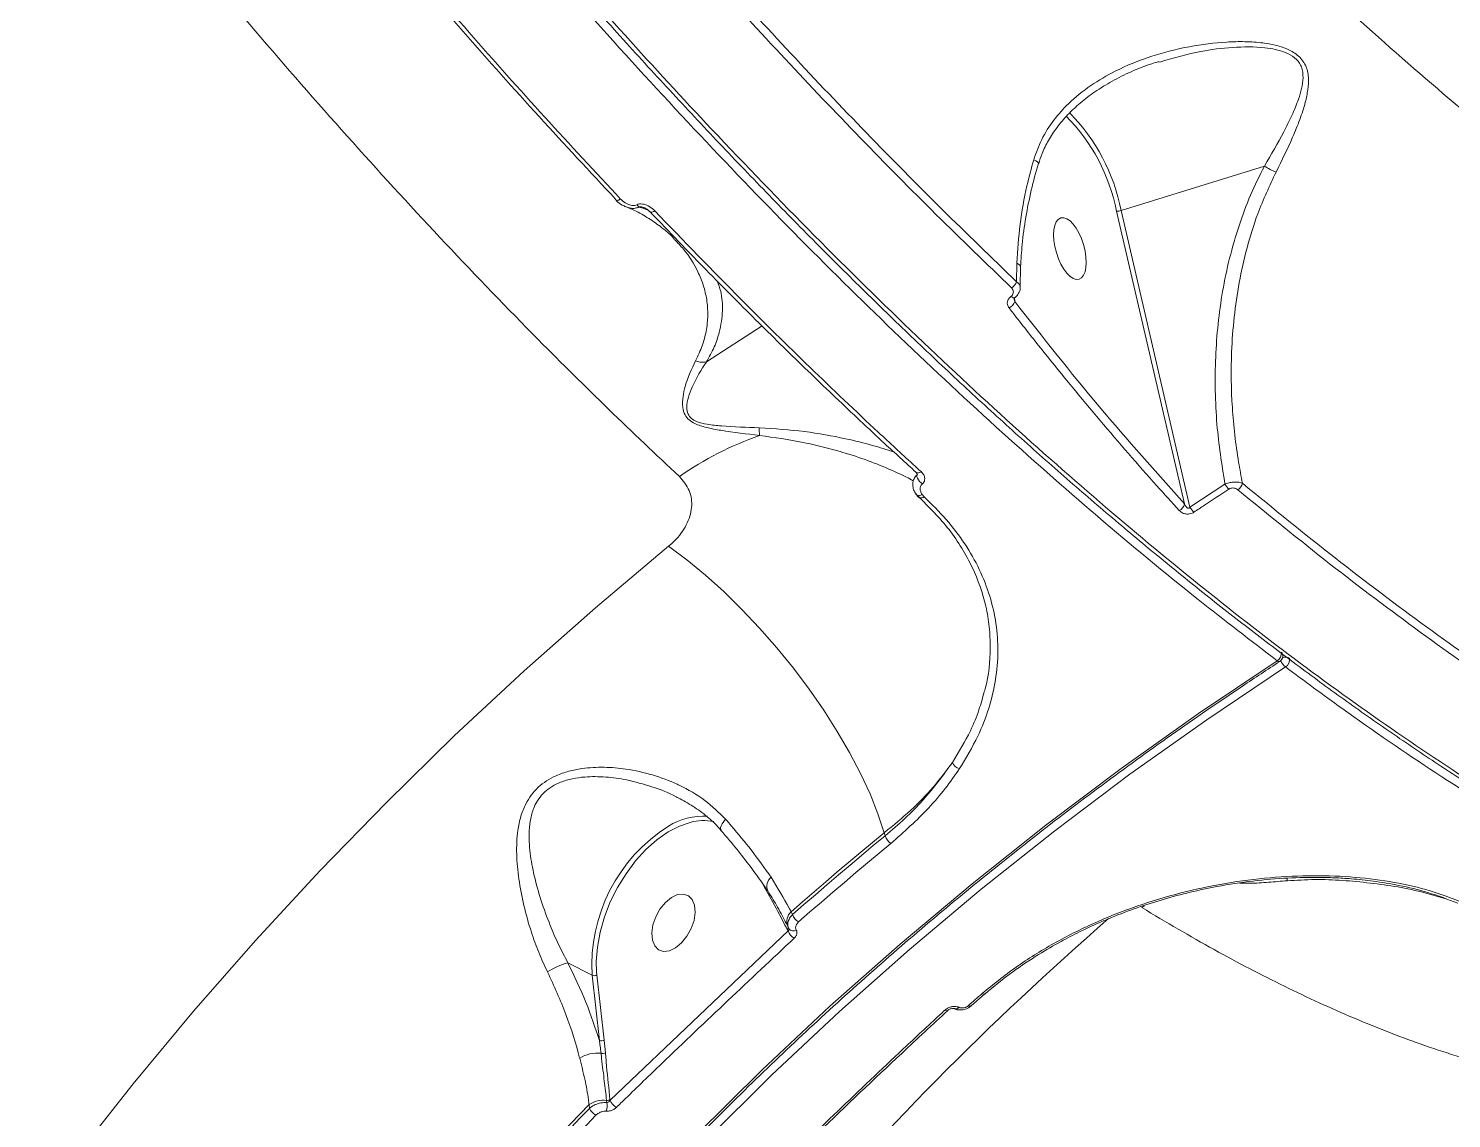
# Model space of a CAD drawing. Header units: millimetres. Extents: x -5550 to 7488, y -4093 to 4627.
# Drawn here: x -2515.5 to -2308.2, y 1506.7 to 1665.6 of the extents above; entities that cross this region are included whole.
import ezdxf

# ---------------------------------------------------------------- set-up
doc = ezdxf.new("R2010")
doc.units = ezdxf.units.MM
doc.layers.add('DIKOM_ОБЪЕКТ', color=7, linetype='Continuous')

msp = doc.modelspace()

# ---------------------------------------------------------------- linework, layer by layer
at = {"layer": 'DIKOM_ОБЪЕКТ', "color": 7, "linetype": 'Continuous', "lineweight": 15}
for p, q in [((-2350.82, 1660.688), (-2350.524, 1660.764)), ((-2356.336, 1639.086), (-2335.441, 1645.556)), ((-2357, 1638.962), (-2347.096, 1596.31)), ((-2346.291, 1595.825), (-2356.336, 1639.086)), ((-2371.516, 1631.411), (-2371.543, 1628.7)), ((-2371.017, 1627.893), (-2370.99, 1630.902)), ((-2371.822, 1625.797), (-2371.856, 1626.34)), ((-2416.722, 1617.005), (-2408.632, 1622.261)), ((-2386.215, 1600.923), (-2386.226, 1600.934)), ((-2341.186, 1599.194), (-2346.291, 1595.825)), ((-2385.788, 1597.264), (-2385.828, 1597.308)), ((-2385.033, 1597.353), (-2385.311, 1597.665)), ((-2390.828, 1548.392), (-2390.713, 1547.908)), ((-2408.515, 1540.902), (-2408.306, 1540.494)), ((-2408.306, 1540.494), (-2407.563, 1539.127)), ((-2310.693, 1539.221), (-2309.175, 1538.788)), ((-2404.19, 1536.444), (-2404.398, 1536.848)), ((-2353.307, 1537.465), (-2352.96, 1537.725)), ((-2405.241, 1535.411), (-2405.283, 1535.49)), ((-2404.959, 1534.283), (-2404.846, 1534.062)), ((-2404.897, 1534.745), (-2404.736, 1534.431)), ((-2404.846, 1534.062), (-2430.775, 1509.379)), ((-2436.91, 1529.409), (-2433.4, 1527.604)), ((-2432.696, 1527.659), (-2432.738, 1528.09)), ((-2433.4, 1527.604), (-2432.333, 1518.11)), ((-2431.629, 1518.165), (-2432.696, 1527.659)), ((-2378.184, 1523.133), (-2376.167, 1524.888)), ((-2381.582, 1522.479), (-2381.572, 1522.488)), ((-2380.629, 1522.749), (-2380.61, 1522.74)), ((-2379.922, 1522.927), (-2379.941, 1522.937)), ((-2431.454, 1516.315), (-2431.629, 1518.165)), ((-2430.775, 1509.379), (-2430.786, 1509.48)), ((-2433.841, 1508.753), (-2433.776, 1508.21)), ((-2431.286, 1509.368), (-2431.25, 1509.046))]:
    msp.add_line(p, q, dxfattribs=at)
at = {"layer": 'DIKOM_ОБЪЕКТ', "color": 7, "linetype": 'Continuous', "lineweight": 15, "flags": 128}
for points in [[(-2368.356, 1645.932), (-2368.354, 1645.936), (-2368.382, 1646.041), (-2368.513, 1646.173), (-2368.74, 1646.323), (-2369.051, 1646.483)], [(-2429.938, 1640.617), (-2429.973, 1640.669), (-2429.993, 1640.754)], [(-2429.239, 1640.755), (-2429.383, 1640.67), (-2429.521, 1640.607), (-2429.649, 1640.568), (-2429.762, 1640.555), (-2429.855, 1640.568), (-2429.927, 1640.607), (-2429.938, 1640.617)], [(-2424.265, 1639.034), (-2424.417, 1638.945), (-2424.563, 1638.881), (-2424.696, 1638.845), (-2424.812, 1638.837), (-2424.906, 1638.859), (-2424.974, 1638.907)], [(-2370.979, 1630.893), (-2370.986, 1630.963), (-2371.073, 1631.122), (-2371.252, 1631.274), (-2371.516, 1631.411)], [(-2371.81, 1626.383), (-2371.824, 1626.373), (-2371.93, 1626.346), (-2372.062, 1626.368), (-2372.214, 1626.438), (-2372.377, 1626.551)], [(-2385.257, 1599.24), (-2385.469, 1599.398), (-2385.671, 1599.596), (-2385.845, 1599.817), (-2385.979, 1600.044), (-2386.06, 1600.258), (-2386.083, 1600.443), (-2386.046, 1600.583), (-2386.025, 1600.611)], [(-2385.311, 1597.665), (-2385.495, 1597.597), (-2385.675, 1597.56), (-2385.842, 1597.555), (-2385.99, 1597.583), (-2386.113, 1597.643), (-2386.204, 1597.731), (-2386.208, 1597.736)], [(-2385.033, 1597.353), (-2385.179, 1597.27), (-2385.323, 1597.212), (-2385.459, 1597.182), (-2385.584, 1597.179), (-2385.693, 1597.205), (-2385.782, 1597.259), (-2385.788, 1597.264)], [(-2422.239, 1590.167), (-2432.901, 1581.184), (-2443.315, 1571.958), (-2453.473, 1562.492), (-2463.372, 1552.794), (-2473.004, 1542.868), (-2482.366, 1532.719), (-2491.451, 1522.353), (-2500.255, 1511.775), (-2508.773, 1500.993), (-2517, 1490.011), (-2524.933, 1478.835), (-2532.565, 1467.472), (-2539.894, 1455.928), (-2546.915, 1444.209)], [(-2422.239, 1590.167), (-2419.575, 1588.163), (-2416.894, 1585.943), (-2414.219, 1583.527), (-2411.576, 1580.937), (-2408.988, 1578.196), (-2406.479, 1575.33), (-2404.071, 1572.365), (-2401.788, 1569.328), (-2399.648, 1566.246), (-2397.673, 1563.148), (-2395.88, 1560.062), (-2394.286, 1557.016), (-2392.904, 1554.038), (-2391.748, 1551.155), (-2390.828, 1548.392)], [(-2333.59, 1573.452), (-2345.068, 1565.747), (-2356.309, 1557.758), (-2367.303, 1549.491), (-2378.044, 1540.952), (-2388.525, 1532.146), (-2398.739, 1523.079), (-2408.679, 1513.756), (-2418.339, 1504.184), (-2427.713, 1494.369), (-2436.793, 1484.317), (-2445.576, 1474.036), (-2454.053, 1463.532), (-2462.221, 1452.811), (-2470.074, 1441.881), (-2477.606, 1430.749), (-2484.812, 1419.422), (-2491.689, 1407.907), (-2498.231, 1396.213), (-2504.434, 1384.347), (-2510.294, 1372.316), (-2515.807, 1360.129)], [(-2514.054, 1359.865), (-2508.557, 1372.015), (-2502.714, 1384.01), (-2496.53, 1395.84), (-2490.008, 1407.499), (-2483.152, 1418.979), (-2475.967, 1430.272), (-2468.457, 1441.37), (-2460.628, 1452.268), (-2452.485, 1462.956), (-2444.033, 1473.429), (-2435.277, 1483.679), (-2426.224, 1493.7), (-2416.878, 1503.486), (-2407.247, 1513.029), (-2397.337, 1522.324), (-2387.154, 1531.364), (-2376.704, 1540.144), (-2365.995, 1548.657), (-2355.034, 1556.899), (-2343.828, 1564.864), (-2332.384, 1572.546)], [(-2432.738, 1528.09), (-2432.786, 1529.632), (-2432.63, 1531.727), (-2432.231, 1533.901), (-2431.597, 1536.104), (-2430.743, 1538.289), (-2429.688, 1540.408), (-2428.454, 1542.415), (-2427.068, 1544.265), (-2425.562, 1545.918), (-2423.967, 1547.338), (-2422.319, 1548.493), (-2420.654, 1549.36), (-2419.096, 1549.895)], [(-2414.605, 1548.726), (-2414.612, 1548.735), (-2414.675, 1548.904), (-2414.666, 1549.126), (-2414.586, 1549.392), (-2414.437, 1549.692), (-2414.224, 1550.017), (-2413.957, 1550.354)], [(-2404.398, 1536.848), (-2402.725, 1538.315), (-2401.046, 1539.775), (-2399.36, 1541.228), (-2397.667, 1542.675), (-2395.968, 1544.114), (-2394.261, 1545.547), (-2392.548, 1546.973), (-2390.828, 1548.392)], [(-2390.713, 1547.908), (-2392.421, 1546.499), (-2394.123, 1545.083), (-2395.818, 1543.66), (-2397.506, 1542.23), (-2399.187, 1540.793), (-2400.861, 1539.35), (-2402.529, 1537.901), (-2404.19, 1536.444)], [(-2403.308, 1535.381), (-2401.651, 1536.834), (-2399.987, 1538.28), (-2398.316, 1539.72), (-2396.638, 1541.153), (-2394.954, 1542.58), (-2393.263, 1544), (-2391.565, 1545.413), (-2389.861, 1546.819)], [(-2420.346, 1532.332), (-2419.568, 1533.292), (-2418.949, 1534.413), (-2418.539, 1535.603), (-2418.373, 1536.765), (-2418.462, 1537.807), (-2418.801, 1538.643), (-2419.36, 1539.206), (-2420.096, 1539.45), (-2420.949, 1539.356), (-2421.849, 1538.931), (-2422.724, 1538.209), (-2423.502, 1537.249), (-2424.121, 1536.128), (-2424.53, 1534.939), (-2424.697, 1533.776), (-2424.607, 1532.734), (-2424.269, 1531.898), (-2423.709, 1531.335), (-2422.973, 1531.091), (-2422.121, 1531.185), (-2421.221, 1531.611), (-2420.346, 1532.332)], [(-2382.009, 1522.512), (-2381.879, 1522.46), (-2381.763, 1522.436), (-2381.666, 1522.441), (-2381.589, 1522.474), (-2381.582, 1522.479)], [(-2378.595, 1523.174), (-2378.485, 1523.124), (-2378.384, 1523.096), (-2378.297, 1523.09), (-2378.225, 1523.107), (-2378.19, 1523.128), (-2378.184, 1523.133)]]:
    msp.add_lwpolyline(points, dxfattribs=at)
at = {"layer": 'DIKOM_ОБЪЕКТ', "color": 7, "linetype": 'Continuous', "lineweight": 15}
for centre, radius, start, end in [((-2383.269, 1633.942), 26.744, 10.81939, 44.96417), ((-2383.493, 1633.883), 27.65, 10.84555, 44.76548), ((-2330.95, 1652.192), 8.012, 235.91271, 249.54723), ((-2425.931, 1640.505), 1.088, 212.19368, 236.74164), ((-2357.135, 1641.528), 2.569, 273.00998, 288.10125), ((-2373.198, 1629.303), 1.762, 301.67118, 339.97201), ((-2373.227, 1626.249), 1.476, 293.06583, 342.16432), ((-2402.212, 1607.07), 6.828, 177.1087, 186.53274), ((-2392.506, 1559.633), 49.488, 109.46348, 124.70718), ((-2385.9, 1601.474), 0.635, 240.24136, 313.45351), ((-2339.219, 1600.142), 2.184, 205.73354, 230.10998), ((-2340.121, 1599.688), 1.529, 301.68618, 346.11228), ((-2348.436, 1596.577), 1.366, 295.67298, 348.71549), ((-2344.313, 1596.821), 2.215, 206.72965, 230.82304), ((-2334.264, 1574.556), 1.294, 301.41112, 6.01556), ((-2333.758, 1574.184), 1, 303.11034, 12.99357), ((-2333.26, 1574.29), 0.49, 14.01903, 54.85612), ((-2332.4, 1572.776), 1.189, 58.28587, 109.71067), ((-2333.057, 1573.646), 1.29, 301.44789, 6.2789), ((-2333.312, 1573.718), 0.384, 223.74499, 285.07251), ((-2330.847, 1574.405), 2.413, 203.02895, 230.41668), ((-2379.509, 1559.191), 1.49, 201.96966, 256.62853), ((-2409.353, 1529.009), 24.088, 122.41806, 183.34354), ((-2417.153, 1541.044), 9.748, 86.51469, 121.63889), ((-2417.122, 1542.642), 7.517, 78.95368, 105.22176), ((-2388.635, 1548.656), 2.209, 199.78809, 236.27894), ((-2406.166, 1540.545), 1.766, 130.59473, 201.61858), ((-2407.929, 1539.449), 0.487, 318.66141, 346.34814), ((-2403.158, 1535.443), 1.874, 131.42461, 201.88668), ((-2402.166, 1537.225), 2.169, 201.09372, 238.2453), ((-2055.975, 1189.043), 459.994, 131.0632, 148.19152), ((-2405.213, 1534.554), 0.371, 313.19887, 22.22606), ((-2404.061, 1534.892), 0.824, 217.49764, 300.79021), ((-2402.909, 1534.828), 2.082, 201.56419, 240.38242), ((-2434.564, 1520.071), 9.628, 104.09982, 123.61221), ((-2433.1, 1528.29), 0.748, 246.30947, 302.63328), ((-2056.979, 1155.753), 488.299, 130.8827, 131.19676), ((-2380.422, 1523.351), 0.635, 250.21463, 319.27056), ((-2380.405, 1523.345), 0.639, 251.42201, 319.16729), ((-2432.032, 1518.795), 0.749, 246.31161, 302.61337), ((-2432.589, 1511.451), 4.822, 84.1265, 122.74482), ((-2431.851, 1516.998), 0.79, 252.00397, 300.1947), ((-2431.717, 1505.546), 3.847, 83.57549, 123.52112), ((-2431.196, 1510.136), 0.773, 263.29372, 302.01829), ((-2428.775, 1510.256), 2.184, 203.67598, 240.587), ((-2075.307, 1161.784), 498.933, 135.93916, 143.05393), ((-2075.348, 1161.534), 498.653, 135.95489, 143.03796), ((-2431.87, 1509.066), 2.089, 204.19293, 242.72363), ((-2433.93, 1508.574), 2.721, 343.41673, 9.994), ((-2075.187, 1161.297), 497.556, 135.95506, 143.03791)]:
    msp.add_arc(centre, radius, start, end, dxfattribs=at)
msp.add_ellipse((-2363.775, 1633.528), major_axis=(-1.322, 4.462), ratio=0.44303, dxfattribs=at)
for points, knots in [([(-2658.57, 2199.275), (-2659.241, 2197.358), (-2661.051, 2192.192), (-2663.347, 2182.978), (-2665.255, 2171.435), (-2666.363, 2158.869), (-2666.647, 2145.299), (-2666.081, 2130.742), (-2664.68, 2115.522), (-2662.468, 2099.705), (-2659.485, 2083.371), (-2655.684, 2066.254), (-2651.043, 2048.38), (-2645.557, 2029.795), (-2639.347, 2010.908), (-2632.453, 1991.79), (-2624.925, 1972.517), (-2616.641, 1952.776), (-2607.599, 1932.615), (-2597.811, 1912.097), (-2587.615, 1891.912), (-2577.082, 1872.132), (-2566.289, 1852.813), (-2554.934, 1833.402), (-2543.03, 1813.959), (-2530.605, 1794.548), (-2517.757, 1775.331), (-2504.517, 1756.372), (-2490.925, 1737.733), (-2476.933, 1719.356), (-2462.574, 1701.32), (-2447.888, 1683.695), (-2433.2, 1666.87), (-2418.56, 1650.885), (-2404.017, 1635.757), (-2389.333, 1621.244), (-2374.553, 1607.416), (-2359.734, 1594.362), (-2346.057, 1583.015), (-2337.412, 1576.384), (-2333.59, 1573.452)], [0, 0, 0, 0, 0.0156516, 0.0421675, 0.0687039, 0.0952199, 0.122506, 0.1498144, 0.1771006, 0.2036165, 0.230153, 0.256669, 0.2839551, 0.3112635, 0.3385497, 0.3650656, 0.391602, 0.418118, 0.4454042, 0.4727126, 0.4999988, 0.52556, 0.5511396, 0.5767008, 0.6029495, 0.629218, 0.6554666, 0.6819827, 0.7085191, 0.7350351, 0.7623214, 0.7896299, 0.8169161, 0.8434321, 0.8699685, 0.8964846, 0.9237708, 0.9510793, 0.9783655, 1, 1, 1, 1]), ([(-2684.074, 2112.904), (-2684.389, 2109.112), (-2685.021, 2101.525), (-2685.044, 2089.165), (-2684.386, 2076.009), (-2682.951, 2061.994), (-2680.742, 2047.168), (-2677.805, 2031.852), (-2674.167, 2016.113), (-2669.871, 2000.021), (-2664.847, 1983.314), (-2659.082, 1966.026), (-2652.578, 1948.203), (-2645.477, 1930.232), (-2637.819, 1912.179), (-2629.651, 1894.107), (-2620.844, 1875.729), (-2611.403, 1857.094), (-2601.345, 1838.263), (-2590.886, 1819.639), (-2580.071, 1801.279), (-2568.953, 1783.236), (-2557.356, 1765.226), (-2545.303, 1747.313), (-2532.825, 1729.563), (-2520.187, 1712.35), (-2507.435, 1695.721), (-2494.617, 1679.707), (-2481.538, 1664.062), (-2468.233, 1648.859), (-2454.743, 1634.155), (-2442.302, 1621.259), (-2430.94, 1609.976), (-2424.105, 1603.538), (-2420.684, 1600.316)], [0, 0, 0, 0, 0.0311784, 0.062381, 0.0935594, 0.1256442, 0.1577551, 0.1898399, 0.2210201, 0.2522244, 0.2834046, 0.3154897, 0.3476009, 0.379686, 0.410889, 0.4421158, 0.4733189, 0.5054257, 0.5375585, 0.5696654, 0.6009197, 0.6321978, 0.6634522, 0.69561, 0.727794, 0.7599519, 0.7912842, 0.8226406, 0.8539729, 0.886209, 0.9184712, 0.9507072, 0.9753305, 1, 1, 1, 1]), ([(-2510.351, 1766.924), (-2509.459, 1765.64), (-2506.362, 1761.185), (-2500.979, 1753.649), (-2494.218, 1744.339), (-2487.404, 1735.166), (-2480.557, 1726.14), (-2473.675, 1717.264), (-2466.756, 1708.532), (-2459.798, 1699.941), (-2452.798, 1691.489), (-2445.754, 1683.173), (-2438.665, 1674.991), (-2431.529, 1666.941), (-2424.342, 1659.02), (-2417.112, 1651.236), (-2409.861, 1643.613), (-2402.62, 1636.185), (-2395.409, 1628.971), (-2388.23, 1621.976), (-2381.082, 1615.195), (-2373.961, 1608.624), (-2366.865, 1602.263), (-2359.791, 1596.109), (-2352.739, 1590.161), (-2345.706, 1584.416), (-2338.69, 1578.874), (-2331.692, 1573.536), (-2324.729, 1568.415), (-2317.831, 1563.533), (-2311.022, 1558.909), (-2304.31, 1554.549), (-2297.691, 1550.447), (-2291.163, 1546.603), (-2284.723, 1543.015), (-2278.369, 1539.682), (-2272.1, 1536.602), (-2265.914, 1533.776), (-2259.809, 1531.203), (-2253.783, 1528.882), (-2247.85, 1526.82), (-2242.029, 1525.023), (-2236.345, 1523.502), (-2230.809, 1522.258), (-2225.419, 1521.292), (-2220.173, 1520.601), (-2215.07, 1520.185), (-2210.109, 1520.045), (-2205.283, 1520.173), (-2200.613, 1520.604), (-2197.403, 1521.025), (-2195.795, 1521.379), (-2195.649, 1521.411)], [0, 0, 0, 0, 0.0084251, 0.0292333, 0.0500477, 0.0707635, 0.0913836, 0.1119317, 0.1324313, 0.1529057, 0.1733786, 0.1938685, 0.2143959, 0.2349841, 0.2556564, 0.2764361, 0.2972622, 0.3180169, 0.338669, 0.3592425, 0.3797608, 0.4002475, 0.4207261, 0.4412174, 0.4617397, 0.4823162, 0.5029702, 0.5237254, 0.5445648, 0.565375, 0.5860702, 0.6066809, 0.6272298, 0.647741, 0.6682376, 0.6887428, 0.7092723, 0.7298495, 0.7504969, 0.7712378, 0.7920825, 0.8129239, 0.8336672, 0.8543149, 0.8748886, 0.8954098, 0.9158997, 0.9363787, 0.9568671, 0.9773792, 0.9979349, 1, 1, 1, 1]), ([(-2195.368, 1521.576), (-2195.613, 1521.514), (-2198.738, 1520.727), (-2205.34, 1520.252), (-2215.28, 1520.238), (-2225.985, 1521.5), (-2237.344, 1523.91), (-2249.132, 1527.458), (-2261.291, 1532.092), (-2273.767, 1537.754), (-2286.762, 1544.535), (-2300.252, 1552.462), (-2314.201, 1561.532), (-2328.304, 1571.547), (-2342.506, 1582.45), (-2356.756, 1594.165), (-2371.286, 1606.885), (-2386.055, 1620.607), (-2401.018, 1635.308), (-2415.217, 1650.013), (-2428.611, 1664.546), (-2441.181, 1678.759), (-2453.706, 1693.497), (-2466.15, 1708.728), (-2478.379, 1724.285), (-2490.335, 1740.09), (-2500.794, 1754.409), (-2507.232, 1763.568), (-2509.854, 1767.298)], [0, 0, 0, 0, 0.0035461, 0.0451912, 0.0868043, 0.129626, 0.1724826, 0.2153046, 0.2569179, 0.2985632, 0.3401766, 0.3829987, 0.4258557, 0.4686776, 0.5102912, 0.5519366, 0.5935499, 0.636372, 0.6792288, 0.722051, 0.758268, 0.7945271, 0.8307861, 0.867389, 0.9039916, 0.9396728, 0.9754346, 1, 1, 1, 1]), ([(-2144.176, 1587.937), (-2145.257, 1587.433), (-2148.575, 1585.883), (-2154.82, 1584.36), (-2162.818, 1583.272), (-2171.506, 1583.207), (-2180.839, 1584.136), (-2190.816, 1586.103), (-2201.441, 1589.123), (-2212.704, 1593.239), (-2224.641, 1598.496), (-2237.087, 1604.852), (-2249.736, 1612.142), (-2262.461, 1620.246), (-2275.191, 1629.059), (-2288.275, 1638.817), (-2301.681, 1649.525), (-2315.363, 1661.166), (-2328.937, 1673.412), (-2342.352, 1686.186), (-2355.566, 1699.408), (-2368.869, 1713.364), (-2382.216, 1728.048), (-2395.581, 1743.387), (-2404.354, 1754.04), (-2408.739, 1759.365)], [0, 0, 0, 0, 0.0209045, 0.0641637, 0.1074556, 0.1507143, 0.1952215, 0.2397647, 0.2842717, 0.3303885, 0.3765055, 0.4232847, 0.4700641, 0.5140002, 0.5579708, 0.6019074, 0.6471239, 0.6923774, 0.7375949, 0.7807363, 0.8239091, 0.8670507, 0.911356, 0.9556947, 1, 1, 1, 1]), ([(-2473.952, 1690.898), (-2470.343, 1686.528), (-2463.123, 1677.788), (-2452.159, 1665.089), (-2441.114, 1652.679), (-2433.7, 1644.729), (-2429.993, 1640.754)], [0, 0, 0, 0, 0.2491001, 0.4981998, 0.7491003, 1, 1, 1, 1]), ([(-2429.239, 1640.755), (-2432.927, 1644.709), (-2440.305, 1652.618), (-2451.349, 1665.019), (-2462.365, 1677.772), (-2469.654, 1686.593), (-2473.298, 1691.004)], [0, 0, 0, 0, 0.2490991, 0.4981995, 0.7490995, 1, 1, 1, 1]), ([(-2371.543, 1628.7), (-2375.185, 1632.21), (-2382.469, 1639.231), (-2393.44, 1650.355), (-2404.429, 1661.867), (-2411.747, 1669.903), (-2415.405, 1673.921)], [0, 0, 0, 0, 0.2491212, 0.4982423, 0.749121, 1, 1, 1, 1]), ([(-2416.203, 1673.087), (-2412.565, 1669.092), (-2405.288, 1661.1), (-2394.307, 1649.594), (-2383.293, 1638.425), (-2375.946, 1631.344), (-2372.273, 1627.804)], [0, 0, 0, 0, 0.2491212, 0.4982433, 0.749122, 1, 1, 1, 1]), ([(-2333.75, 1644.685), (-2332.908, 1646.381), (-2331.631, 1648.953), (-2330.264, 1652.327), (-2329.512, 1654.635), (-2329.071, 1656.692), (-2328.96, 1658.514), (-2329.343, 1660.303), (-2330.493, 1661.765), (-2332.123, 1662.678), (-2333.854, 1663.215), (-2335.901, 1663.57), (-2338.278, 1663.727), (-2341.87, 1663.641), (-2346.455, 1663.059), (-2351.932, 1661.669), (-2356.756, 1659.721), (-2360.809, 1657.357), (-2363.822, 1654.942), (-2366.207, 1652.266), (-2367.974, 1649.534), (-2368.7, 1647.479), (-2369.051, 1646.483)], [0, 0, 0, 0, 0.0866932, 0.1314006, 0.1760755, 0.2082003, 0.2409028, 0.274421, 0.3082524, 0.3377434, 0.3650535, 0.3930362, 0.4328787, 0.4727627, 0.5545467, 0.6396947, 0.7264129, 0.7889986, 0.8528498, 0.902092, 0.9525896, 1, 1, 1, 1]), ([(-2350.524, 1660.764), (-2348.602, 1661.326), (-2345.184, 1662.326), (-2340.062, 1662.928), (-2336.389, 1662.975), (-2333.832, 1662.586), (-2332.327, 1662.158), (-2330.966, 1661.417), (-2330.305, 1660.579), (-2329.88, 1659.588), (-2329.745, 1658.453), (-2329.987, 1656.873), (-2330.538, 1655.046), (-2331.414, 1652.936), (-2333.016, 1649.708), (-2334.465, 1647.227), (-2335.441, 1645.556)], [0, 0, 0, 0, 0.1501204, 0.2669418, 0.3857025, 0.4246821, 0.4644275, 0.507598, 0.5499755, 0.5580554, 0.6085909, 0.6558656, 0.7041636, 0.7769816, 0.8498619, 1, 1, 1, 1]), ([(-2368.328, 1645.922), (-2368.176, 1646.411), (-2367.812, 1647.589), (-2366.91, 1649.357), (-2365.67, 1651.252), (-2364.118, 1653.078), (-2362.267, 1654.804), (-2360.099, 1656.456), (-2357.625, 1657.994), (-2354.842, 1659.356), (-2352.557, 1660.29), (-2351.176, 1660.683), (-2350.838, 1660.78)], [0, 0, 0, 0, 0.0636282, 0.153371, 0.2488009, 0.3498592, 0.4566661, 0.5692478, 0.6931804, 0.8218372, 0.9563427, 1, 1, 1, 1]), ([(-2369.051, 1646.483), (-2369.394, 1645.223), (-2370.244, 1642.097), (-2371.151, 1637.038), (-2371.394, 1633.294), (-2371.516, 1631.411)], [0, 0, 0, 0, 0.2512764, 0.623476, 1, 1, 1, 1]), ([(-2370.96, 1630.891), (-2370.9, 1631.97), (-2370.768, 1634.354), (-2370.249, 1638.08), (-2369.455, 1642.014), (-2368.773, 1644.63), (-2368.364, 1645.926), (-2368.361, 1645.935)], [0, 0, 0, 0, 0.2171223, 0.4800272, 0.7404586, 0.9982097, 1, 1, 1, 1]), ([(-2335.441, 1645.556), (-2336.14, 1644.153), (-2337.537, 1641.347), (-2339.209, 1636.836), (-2340.569, 1632.146), (-2341.573, 1627.346), (-2342.239, 1622.532), (-2342.596, 1617.699), (-2342.644, 1612.822), (-2342.358, 1606.604), (-2341.645, 1602.094), (-2341.186, 1599.194)], [0, 0, 0, 0, 0.1006505, 0.2013161, 0.3052439, 0.4091846, 0.5096381, 0.6100993, 0.7126663, 0.8152411, 1, 1, 1, 1]), ([(-2338.637, 1599.321), (-2338.833, 1600.346), (-2339.529, 1603.982), (-2340.244, 1610.373), (-2340.35, 1617.463), (-2339.902, 1623.552), (-2339.167, 1628.639), (-2338.028, 1633.679), (-2336.351, 1639.135), (-2334.688, 1642.683), (-2333.75, 1644.685)], [0, 0, 0, 0, 0.0672712, 0.2386097, 0.4121754, 0.5212149, 0.6302439, 0.7425238, 0.8547829, 1, 1, 1, 1]), ([(-2429.926, 1640.628), (-2429.894, 1640.587), (-2429.656, 1640.28), (-2429.162, 1639.913), (-2428.65, 1639.7), (-2428.464, 1639.623)], [0, 0, 0, 0, 0.091526, 0.670309, 1, 1, 1, 1]), ([(-2426.852, 1639.925), (-2426.971, 1639.883), (-2427.208, 1639.8), (-2427.678, 1639.823), (-2428.296, 1640.012), (-2428.841, 1640.362), (-2429.144, 1640.661), (-2429.239, 1640.755)], [0, 0, 0, 0, 0.1388952, 0.2767864, 0.4966152, 0.841876, 1, 1, 1, 1]), ([(-2424.265, 1639.034), (-2424.369, 1639.136), (-2424.7, 1639.458), (-2425.303, 1639.833), (-2425.976, 1640.031), (-2426.478, 1640.054), (-2426.727, 1639.968), (-2426.852, 1639.925)], [0, 0, 0, 0, 0.1605751, 0.5081358, 0.7318577, 0.8653917, 1, 1, 1, 1]), ([(-2428.521, 1639.669), (-2428.183, 1639.527), (-2427.041, 1639.047), (-2425.345, 1638.086), (-2423.439, 1636.781), (-2422.134, 1635.713), (-2421.551, 1635.059), (-2421.432, 1634.926)], [0, 0, 0, 0, 0.1111168, 0.376358, 0.6483838, 0.928069, 1, 1, 1, 1]), ([(-2428.468, 1639.61), (-2428.213, 1639.524), (-2427.769, 1639.375), (-2427.087, 1639.385), (-2426.718, 1639.523), (-2426.527, 1639.595)], [0, 0, 0, 0, 0.3948928, 0.6881632, 1, 1, 1, 1]), ([(-2426.527, 1639.595), (-2426.502, 1639.602), (-2426.447, 1639.617), (-2426.32, 1639.619), (-2426.136, 1639.594), (-2426.001, 1639.548), (-2425.923, 1639.521)], [0, 0, 0, 0, 0.110771, 0.2375688, 0.5576492, 1, 1, 1, 1]), ([(-2426.527, 1639.595), (-2426.42, 1639.557), (-2426, 1639.408), (-2425.582, 1639.261), (-2425.271, 1639.15)], [0, 0, 0, 0, 0.2543395, 1, 1, 1, 1]), ([(-2425.922, 1639.521), (-2425.893, 1639.513), (-2425.694, 1639.457), (-2425.347, 1639.255), (-2425.112, 1639.018), (-2424.986, 1638.891)], [0, 0, 0, 0, 0.073239, 0.5012993, 1, 1, 1, 1]), ([(-2424.968, 1638.921), (-2423.139, 1637.005), (-2418.906, 1632.572), (-2412.271, 1625.841), (-2405.081, 1618.708), (-2397.915, 1611.798), (-2391.626, 1605.87), (-2387.733, 1602.329), (-2386.215, 1600.948)], [0, 0, 0, 0, 0.1414736, 0.3273443, 0.5126659, 0.6972765, 0.8819272, 1, 1, 1, 1]), ([(-2385.463, 1601.014), (-2385.877, 1601.391), (-2387.948, 1603.279), (-2393.341, 1608.263), (-2401.661, 1616.176), (-2412.53, 1626.873), (-2420.065, 1634.682), (-2424.265, 1639.034)], [0, 0, 0, 0, 0.0321577, 0.1607931, 0.4182835, 0.675775, 1, 1, 1, 1]), ([(-2421.403, 1634.87), (-2420.947, 1634.4), (-2419.545, 1632.954), (-2418.163, 1630.703), (-2417.144, 1628.203), (-2416.644, 1626.098), (-2416.473, 1623.855), (-2416.705, 1621.601), (-2417.275, 1619.38), (-2417.97, 1617.915), (-2418.319, 1617.179)], [0, 0, 0, 0, 0.1039331, 0.3196251, 0.4386853, 0.5577311, 0.6790966, 0.8004136, 0.8997581, 1, 1, 1, 1]), ([(-2416.722, 1617.005), (-2416.319, 1617.746), (-2415.513, 1619.229), (-2414.689, 1621.731), (-2414.308, 1624.466), (-2414.475, 1626.942), (-2414.96, 1628.294), (-2415.133, 1628.779)], [0, 0, 0, 0, 0.1645714, 0.329242, 0.5909118, 0.8535067, 1, 1, 1, 1]), ([(-2372.273, 1627.804), (-2372.237, 1627.765), (-2372.117, 1627.638), (-2372.008, 1627.383), (-2372.01, 1627.069), (-2372.127, 1626.775), (-2372.294, 1626.626), (-2372.377, 1626.551)], [0, 0, 0, 0, 0.1043733, 0.3453713, 0.5759381, 0.7877556, 1, 1, 1, 1]), ([(-2371.816, 1626.392), (-2371.782, 1626.413), (-2371.535, 1626.562), (-2371.225, 1627.004), (-2371.003, 1627.528), (-2371.049, 1627.827), (-2371.057, 1627.884)], [0, 0, 0, 0, 0.0673248, 0.4790147, 0.8999519, 1, 1, 1, 1]), ([(-2371.059, 1627.884), (-2371.052, 1627.939), (-2371.028, 1628.138), (-2371.205, 1628.429), (-2371.445, 1628.621), (-2371.543, 1628.7)], [0, 0, 0, 0, 0.1840598, 0.6664537, 1, 1, 1, 1]), ([(-2372.377, 1626.551), (-2372.497, 1626.444), (-2372.736, 1626.23), (-2372.9, 1625.81), (-2372.913, 1625.34), (-2372.741, 1625.047), (-2372.649, 1624.89)], [0, 0, 0, 0, 0.23223, 0.4639947, 0.7140383, 1, 1, 1, 1]), ([(-2371.912, 1626.224), (-2371.913, 1626.233), (-2371.916, 1626.254), (-2371.905, 1626.304), (-2371.827, 1626.365), (-2371.803, 1626.383)], [0, 0, 0, 0, 0.3590399, 0.804421, 1, 1, 1, 1]), ([(-2371.822, 1625.797), (-2371.86, 1625.904), (-2371.909, 1626.044), (-2371.91, 1626.191), (-2371.91, 1626.224)], [0, 0, 0, 0, 0.7719721, 1, 1, 1, 1]), ([(-2347.096, 1596.31), (-2351.252, 1600.958), (-2359.577, 1610.271), (-2367.736, 1620.616), (-2371.822, 1625.797)], [0, 0, 0, 0, 0.4991748, 1, 1, 1, 1]), ([(-2372.649, 1624.89), (-2372.311, 1624.456), (-2370.625, 1622.282), (-2366.222, 1616.707), (-2359.394, 1608.403), (-2352.799, 1600.798), (-2348.936, 1596.547), (-2347.844, 1595.346)], [0, 0, 0, 0, 0.0413725, 0.2068692, 0.5381495, 0.8694275, 1, 1, 1, 1]), ([(-2418.319, 1617.179), (-2418.878, 1615.986), (-2419.634, 1614.374), (-2420.188, 1611.956), (-2420.28, 1610.542), (-2419.96, 1609.36), (-2419.306, 1608.547), (-2418.255, 1607.893), (-2416.65, 1607.389), (-2413.474, 1606.819), (-2410.875, 1606.514), (-2408.996, 1606.293)], [0, 0, 0, 0, 0.2657888, 0.3593761, 0.4543084, 0.5177562, 0.563283, 0.6085771, 0.6803154, 0.7688746, 1, 1, 1, 1]), ([(-2409.032, 1607.414), (-2410.867, 1607.475), (-2413.387, 1607.559), (-2416.474, 1607.851), (-2418.005, 1608.196), (-2418.985, 1608.744), (-2419.531, 1609.484), (-2419.672, 1610.585), (-2419.38, 1611.92), (-2418.478, 1614.243), (-2417.493, 1615.895), (-2416.735, 1616.998), (-2416.734, 1617)], [0, 0, 0, 0, 0.2369964, 0.3252978, 0.3938448, 0.4351668, 0.4764886, 0.5364929, 0.6300049, 0.7257612, 0.9996838, 1, 1, 1, 1]), ([(-2418.319, 1617.179), (-2418.278, 1617.162), (-2418.02, 1617.058), (-2417.472, 1616.919), (-2416.995, 1616.971), (-2416.734, 1617)], [0, 0, 0, 0, 0.0793971, 0.4971949, 1, 1, 1, 1]), ([(-2416.734, 1617), (-2416.733, 1617), (-2416.731, 1617.001), (-2416.727, 1617.002), (-2416.724, 1617.004), (-2416.722, 1617.005)], [0, 0, 0, 0, 0.2392893, 0.5638162, 1, 1, 1, 1]), ([(-2389.428, 1603.884), (-2390.444, 1604.211), (-2392.579, 1604.897), (-2396.95, 1605.969), (-2402.452, 1606.969), (-2406.818, 1607.264), (-2409.032, 1607.414)], [0, 0, 0, 0, 0.191505, 0.4022039, 0.6968669, 1, 1, 1, 1]), ([(-2408.996, 1606.293), (-2406.844, 1605.992), (-2403.581, 1605.535), (-2399.464, 1604.565), (-2396.103, 1603.626), (-2392.606, 1602.433), (-2389.502, 1601.142), (-2387.482, 1600.178), (-2386.753, 1599.757), (-2386.576, 1599.655)], [0, 0, 0, 0, 0.2363496, 0.3583263, 0.4802706, 0.6474264, 0.8189044, 0.9561875, 1, 1, 1, 1]), ([(-2385.986, 1600.616), (-2386.14, 1600.465), (-2386.474, 1600.136), (-2386.689, 1599.452), (-2386.673, 1598.727), (-2386.487, 1598.141), (-2386.264, 1597.846), (-2386.189, 1597.747)], [0, 0, 0, 0, 0.1919148, 0.4178879, 0.6433293, 0.8803749, 1, 1, 1, 1]), ([(-2386.217, 1600.919), (-2386.197, 1600.903), (-2386.087, 1600.812), (-2386.011, 1600.644), (-2386.013, 1600.633), (-2386.013, 1600.627)], [0, 0, 0, 0, 0.1072524, 0.6046559, 1, 1, 1, 1]), ([(-2386.003, 1600.635), (-2386.003, 1600.633), (-2386.005, 1600.63), (-2386.039, 1600.607), (-2386.061, 1600.597), (-2386.064, 1600.595)], [0, 0, 0, 0, 0.533472, 0.9385162, 1, 1, 1, 1]), ([(-2385.257, 1599.24), (-2385.226, 1599.271), (-2385.105, 1599.388), (-2384.956, 1599.655), (-2384.907, 1600.074), (-2385.052, 1600.566), (-2385.322, 1600.859), (-2385.463, 1601.014)], [0, 0, 0, 0, 0.0579259, 0.2244753, 0.4300306, 0.7005029, 1, 1, 1, 1]), ([(-2420.684, 1600.316), (-2420.133, 1599.656), (-2419.012, 1598.313), (-2418.734, 1595.769), (-2419.519, 1593.197), (-2420.911, 1591.321), (-2421.972, 1590.4), (-2422.239, 1590.167)], [0, 0, 0, 0, 0.2187027, 0.4447789, 0.6794075, 0.9191976, 1, 1, 1, 1]), ([(-2385.311, 1597.665), (-2385.411, 1597.838), (-2385.593, 1598.153), (-2385.61, 1598.633), (-2385.485, 1598.998), (-2385.322, 1599.171), (-2385.257, 1599.24)], [0, 0, 0, 0, 0.346699, 0.6311827, 0.8512858, 1, 1, 1, 1]), ([(-2338.637, 1599.321), (-2338.801, 1599.377), (-2339.13, 1599.488), (-2339.785, 1599.52), (-2340.452, 1599.442), (-2340.918, 1599.308), (-2341.14, 1599.214), (-2341.186, 1599.194)], [0, 0, 0, 0, 0.2435555, 0.4875797, 0.7197988, 0.9418357, 1, 1, 1, 1]), ([(-2340.62, 1598.467), (-2340.571, 1598.495), (-2340.449, 1598.566), (-2340.196, 1598.637), (-2339.886, 1598.641), (-2339.568, 1598.56), (-2339.407, 1598.448), (-2339.318, 1598.387)], [0, 0, 0, 0, 0.1207553, 0.3075571, 0.5228976, 0.7373966, 1, 1, 1, 1]), ([(-2286.112, 1561.105), (-2290.335, 1563.776), (-2298.782, 1569.119), (-2311.823, 1578.298), (-2325.095, 1588.253), (-2334.123, 1595.632), (-2338.637, 1599.321)], [0, 0, 0, 0, 0.248615, 0.4972308, 0.7486155, 1, 1, 1, 1]), ([(-2386.183, 1597.751), (-2386.13, 1597.662), (-2385.997, 1597.438), (-2385.793, 1597.266), (-2385.67, 1597.162)], [0, 0, 0, 0, 0.3986652, 1, 1, 1, 1]), ([(-2385.889, 1597.44), (-2384.303, 1595.851), (-2381.901, 1593.443), (-2379.493, 1589.883), (-2377.481, 1586.204), (-2376.14, 1582.346), (-2375.475, 1578.394), (-2375.307, 1574.384), (-2375.582, 1571.194), (-2376.222, 1569.057), (-2376.268, 1568.906)], [0, 0, 0, 0, 0.1943562, 0.2944405, 0.3945238, 0.5890211, 0.6891436, 0.7892648, 0.9850476, 1, 1, 1, 1]), ([(-2379.854, 1557.741), (-2378.911, 1559.304), (-2377.172, 1562.186), (-2375.518, 1566.532), (-2374.526, 1570.661), (-2374.168, 1574.79), (-2374.454, 1578.878), (-2375.362, 1582.885), (-2376.877, 1586.784), (-2379.017, 1590.523), (-2381.688, 1594.09), (-2383.919, 1596.267), (-2385.033, 1597.353)], [0, 0, 0, 0, 0.1166802, 0.2150847, 0.3137974, 0.4122008, 0.51006, 0.6082269, 0.706084, 0.8039542, 0.9021307, 1, 1, 1, 1]), ([(-2345.712, 1595.105), (-2345.206, 1595.445), (-2343.516, 1596.58), (-2341.812, 1597.689), (-2340.62, 1598.467)], [0, 0, 0, 0, 0.2996387, 1, 1, 1, 1]), ([(-2339.318, 1598.387), (-2334.847, 1594.733), (-2325.906, 1587.425), (-2312.66, 1577.479), (-2299.548, 1568.239), (-2290.994, 1562.828), (-2286.718, 1560.123)], [0, 0, 0, 0, 0.2486158, 0.4972321, 0.748616, 1, 1, 1, 1]), ([(-2347.844, 1595.346), (-2347.689, 1595.21), (-2347.432, 1594.987), (-2346.896, 1594.832), (-2346.414, 1594.826), (-2346, 1594.934), (-2345.798, 1595.054), (-2345.712, 1595.105)], [0, 0, 0, 0, 0.3038573, 0.5023298, 0.7016775, 0.873274, 1, 1, 1, 1]), ([(-2346.291, 1595.825), (-2346.315, 1595.793), (-2346.354, 1595.739), (-2346.436, 1595.698), (-2346.515, 1595.69), (-2346.602, 1595.709), (-2346.731, 1595.781), (-2346.922, 1595.974), (-2347.027, 1596.178), (-2347.096, 1596.31)], [0, 0, 0, 0, 0.1045195, 0.1740855, 0.2298174, 0.304804, 0.3967278, 0.608699, 1, 1, 1, 1]), ([(-2515.215, 1360.28), (-2514.355, 1362.232), (-2511.86, 1367.899), (-2507.509, 1377.185), (-2502.068, 1388.089), (-2496.34, 1398.852), (-2490.332, 1409.471), (-2484.047, 1419.941), (-2477.488, 1430.254), (-2470.659, 1440.407), (-2463.564, 1450.392), (-2456.205, 1460.206), (-2448.588, 1469.841), (-2440.717, 1479.294), (-2432.595, 1488.559), (-2424.228, 1497.63), (-2415.619, 1506.504), (-2406.774, 1515.175), (-2397.697, 1523.638), (-2388.393, 1531.889), (-2378.868, 1539.924), (-2369.126, 1547.737), (-2359.173, 1555.326), (-2349.012, 1562.682), (-2340.334, 1568.663), (-2335.019, 1572.159), (-2333.212, 1573.347)], [0, 0, 0, 0, 0.0228178, 0.0662208, 0.109624, 0.1530275, 0.1964308, 0.239834, 0.2832371, 0.3266402, 0.370043, 0.4134451, 0.4568475, 0.5002496, 0.5436516, 0.5870528, 0.630454, 0.6738552, 0.7172558, 0.7606562, 0.8040562, 0.8474559, 0.8908553, 0.9342544, 0.9776533, 1, 1, 1, 1]), ([(-2332.384, 1572.546), (-2329.64, 1570.518), (-2322.247, 1565.054), (-2310.4, 1556.948), (-2296.956, 1548.504), (-2283.716, 1541.02), (-2270.732, 1534.547), (-2258.058, 1529.138), (-2245.972, 1524.909), (-2234.502, 1521.851), (-2223.657, 1519.913), (-2213.285, 1519.109), (-2204.104, 1519.3), (-2198.669, 1520.311), (-2196.299, 1520.752)], [0, 0, 0, 0, 0.0513102, 0.1382294, 0.2252154, 0.3121345, 0.401578, 0.4910946, 0.5805386, 0.6674575, 0.7544434, 0.8413623, 0.9308064, 1, 1, 1, 1]), ([(-2376.268, 1568.906), (-2376.506, 1568.034), (-2377.025, 1566.139), (-2378.449, 1562.683), (-2379.967, 1560.166), (-2380.891, 1558.633)], [0, 0, 0, 0, 0.2497691, 0.5430605, 1, 1, 1, 1]), ([(-2413.957, 1550.354), (-2414.925, 1551.313), (-2416.902, 1553.27), (-2419.481, 1554.734), (-2422.045, 1555.94), (-2424.591, 1556.894), (-2428.191, 1557.694), (-2431.655, 1557.995), (-2434.462, 1557.854), (-2436.814, 1557.389), (-2439.051, 1556.614), (-2441.38, 1555.129), (-2442.991, 1552.939), (-2443.836, 1550.746), (-2444.339, 1548.304), (-2444.46, 1545.255), (-2444.12, 1541.588), (-2443.385, 1537.772), (-2442.373, 1534.192), (-2441.206, 1530.925), (-2440.334, 1529.04), (-2439.894, 1528.09)], [0, 0, 0, 0, 0.071318, 0.1455343, 0.1511422, 0.2166821, 0.28355, 0.337208, 0.3918204, 0.425165, 0.4591136, 0.5134568, 0.5679406, 0.6040742, 0.641127, 0.7022443, 0.7649115, 0.8302391, 0.8968706, 0.9479886, 1, 1, 1, 1]), ([(-2390.828, 1548.392), (-2389.511, 1549.466), (-2386.921, 1551.577), (-2383.588, 1555.021), (-2381.794, 1557.424), (-2380.891, 1558.633)], [0, 0, 0, 0, 0.3395462, 0.6677658, 1, 1, 1, 1]), ([(-2380.891, 1558.633), (-2382.246, 1556.773), (-2384.297, 1553.955), (-2387.773, 1550.432), (-2389.733, 1548.749), (-2390.713, 1547.908)], [0, 0, 0, 0, 0.4928102, 0.7464028, 1, 1, 1, 1]), ([(-2389.861, 1546.819), (-2387.956, 1548.508), (-2385.072, 1551.067), (-2381.902, 1554.8), (-2380.536, 1556.76), (-2379.854, 1557.741)], [0, 0, 0, 0, 0.4927662, 0.7463783, 1, 1, 1, 1]), ([(-2436.91, 1529.409), (-2437.378, 1530.299), (-2438.313, 1532.078), (-2439.628, 1535.127), (-2440.856, 1538.478), (-2441.845, 1542.011), (-2442.495, 1545.419), (-2442.649, 1548.225), (-2442.394, 1550.489), (-2441.802, 1552.47), (-2440.447, 1554.453), (-2438.327, 1555.705), (-2436.271, 1556.291), (-2434.063, 1556.59), (-2431.404, 1556.564), (-2428.105, 1556.099), (-2424.673, 1555.128), (-2422.136, 1554.225), (-2420.963, 1553.51), (-2420.863, 1553.45)], [0, 0, 0, 0, 0.0620719, 0.1241833, 0.2035193, 0.2828768, 0.3558659, 0.4287014, 0.4701254, 0.5114313, 0.570923, 0.6303292, 0.6683353, 0.7064217, 0.7699681, 0.8336224, 0.9131293, 0.9926285, 1, 1, 1, 1]), ([(-2420.855, 1553.461), (-2420.13, 1553.074), (-2418.628, 1552.273), (-2416.643, 1550.762), (-2415.275, 1549.557), (-2414.699, 1548.813), (-2414.615, 1548.706)], [0, 0, 0, 0, 0.3070167, 0.6352754, 0.9470222, 1, 1, 1, 1]), ([(-2407.315, 1541.886), (-2408.252, 1543.205), (-2409.983, 1545.643), (-2412.35, 1548.517), (-2413.665, 1550.02), (-2413.957, 1550.354)], [0, 0, 0, 0, 0.4786876, 0.8843675, 1, 1, 1, 1]), ([(-2414.619, 1548.711), (-2414.2, 1548.23), (-2413.036, 1546.895), (-2411.305, 1544.732), (-2409.429, 1542.259), (-2408.349, 1540.677), (-2407.816, 1539.897)], [0, 0, 0, 0, 0.1595696, 0.4422892, 0.7249378, 1, 1, 1, 1]), ([(-2404.398, 1536.848), (-2404.496, 1537.034), (-2405.328, 1538.613), (-2406.384, 1540.352), (-2407.315, 1541.886)], [0, 0, 0, 0, 0.1178611, 1, 1, 1, 1]), ([(-2306.672, 1538.262), (-2308.179, 1538.844), (-2311.19, 1540.008), (-2316.453, 1541.208), (-2322.148, 1541.963), (-2328.233, 1542.207), (-2334.584, 1541.921), (-2341.083, 1541.088), (-2347.615, 1539.702), (-2354.062, 1537.761), (-2360.299, 1535.288), (-2366.203, 1532.303), (-2371.728, 1528.875), (-2374.96, 1526.247), (-2376.576, 1524.932)], [0, 0, 0, 0, 0.0836183, 0.1671657, 0.2504176, 0.333852, 0.4173028, 0.5004877, 0.5837375, 0.6671381, 0.7504569, 0.8333953, 0.9166275, 1, 1, 1, 1]), ([(-2376.184, 1524.876), (-2374.85, 1525.973), (-2372.385, 1528), (-2368.598, 1530.514), (-2365.326, 1532.427), (-2362.556, 1533.864), (-2360.096, 1535.023), (-2356.083, 1536.747), (-2350.177, 1538.81), (-2343.216, 1540.471), (-2337.135, 1541.399), (-2332.124, 1541.826), (-2328.191, 1541.906), (-2325.127, 1541.825), (-2322.511, 1541.666), (-2319.332, 1541.333), (-2315.567, 1540.705), (-2311.334, 1539.684), (-2308.684, 1538.654), (-2307.258, 1538.099)], [0, 0, 0, 0, 0.0701782, 0.1297358, 0.1786054, 0.217133, 0.2493483, 0.2821771, 0.3826548, 0.4841498, 0.5520138, 0.6189919, 0.681541, 0.7109159, 0.746132, 0.7924444, 0.8499813, 0.9192978, 1, 1, 1, 1]), ([(-2339.034, 1541.05), (-2338.538, 1541.029), (-2337.198, 1540.97), (-2334.827, 1541.165), (-2333.016, 1541.309), (-2332.101, 1541.382)], [0, 0, 0, 0, 0.2253784, 0.6088591, 1, 1, 1, 1]), ([(-2332.101, 1541.382), (-2332.105, 1541.397), (-2332.127, 1541.484), (-2332.154, 1541.597), (-2332.177, 1541.75), (-2332.18, 1541.766)], [0, 0, 0, 0, 0.1536287, 0.9111528, 1, 1, 1, 1]), ([(-2332.101, 1541.382), (-2330.769, 1541.461), (-2326.742, 1541.7), (-2320.008, 1541.135), (-2314.178, 1540.242), (-2311.154, 1539.356), (-2310.693, 1539.221)], [0, 0, 0, 0, 0.1848028, 0.5584574, 0.9326997, 1, 1, 1, 1]), ([(-2407.809, 1539.894), (-2407.376, 1539.212), (-2406.43, 1537.72), (-2405.557, 1536.028), (-2405.103, 1535.141), (-2405.03, 1535)], [0, 0, 0, 0, 0.4143108, 0.9066016, 1, 1, 1, 1]), ([(-2407.563, 1539.127), (-2406.913, 1537.954), (-2406.028, 1536.358), (-2405.183, 1534.717), (-2404.959, 1534.283)], [0, 0, 0, 0, 0.7353058, 1, 1, 1, 1]), ([(-2404.19, 1536.444), (-2404.264, 1536.368), (-2404.52, 1536.108), (-2404.811, 1535.604), (-2404.936, 1534.955), (-2404.788, 1534.579), (-2404.714, 1534.391)], [0, 0, 0, 0, 0.1209518, 0.4144712, 0.7069507, 1, 1, 1, 1]), ([(-2353.307, 1537.465), (-2349.776, 1535.373), (-2342.714, 1531.189), (-2332.433, 1525.865), (-2322.408, 1521.263), (-2312.346, 1517.337), (-2302.342, 1514.204), (-2292.476, 1511.988), (-2283.016, 1510.793), (-2274.002, 1510.653), (-2265.522, 1511.682), (-2259.125, 1513.198), (-2255.778, 1514.736), (-2254.828, 1515.172)], [0, 0, 0, 0, 0.0886952, 0.1773895, 0.2669675, 0.3565451, 0.4555717, 0.554674, 0.6536988, 0.7556429, 0.8576714, 0.9596141, 1, 1, 1, 1]), ([(-2404.714, 1534.391), (-2404.701, 1534.356), (-2404.674, 1534.286), (-2404.712, 1534.179), (-2404.779, 1534.105), (-2404.833, 1534.071), (-2404.846, 1534.062)], [0, 0, 0, 0, 0.2929786, 0.592427, 0.9005679, 1, 1, 1, 1]), ([(-2403.639, 1534.185), (-2403.683, 1534.296), (-2403.771, 1534.519), (-2403.691, 1534.898), (-2403.51, 1535.189), (-2403.354, 1535.337), (-2403.308, 1535.381)], [0, 0, 0, 0, 0.2927129, 0.5851155, 0.8788101, 1, 1, 1, 1]), ([(-2429.847, 1508.353), (-2429.407, 1508.781), (-2427.207, 1510.92), (-2418.604, 1519.241), (-2410.383, 1526.963), (-2403.938, 1533.017)], [0, 0, 0, 0, 0.0512286, 0.25613, 1, 1, 1, 1]), ([(-2403.938, 1533.017), (-2403.904, 1533.051), (-2403.761, 1533.192), (-2403.587, 1533.472), (-2403.507, 1533.85), (-2403.595, 1534.073), (-2403.639, 1534.185)], [0, 0, 0, 0, 0.0963371, 0.3985495, 0.6990878, 1, 1, 1, 1]), ([(-2439.894, 1528.09), (-2438.946, 1526.018), (-2437.022, 1521.814), (-2435.73, 1517.606), (-2435.2, 1515.518), (-2435.197, 1515.506)], [0, 0, 0, 0, 0.4913972, 0.9970678, 1, 1, 1, 1]), ([(-2432.333, 1518.11), (-2432.944, 1519.966), (-2434.179, 1523.718), (-2435.993, 1527.499), (-2436.91, 1529.409)], [0, 0, 0, 0, 0.4947642, 1, 1, 1, 1]), ([(-2376.576, 1524.932), (-2376.504, 1524.9), (-2376.36, 1524.838), (-2376.228, 1524.834), (-2376.195, 1524.877), (-2376.189, 1524.884)], [0, 0, 0, 0, 0.4514655, 0.9027184, 1, 1, 1, 1]), ([(-2382.009, 1522.512), (-2382.454, 1522.099), (-2384.679, 1520.035), (-2393.275, 1512.013), (-2401.36, 1504.206), (-2407.681, 1498.101)], [0, 0, 0, 0, 0.051712, 0.2585533, 1, 1, 1, 1]), ([(-2407.241, 1498.04), (-2404.968, 1500.264), (-2398.681, 1506.413), (-2390.12, 1514.552), (-2383.807, 1520.385), (-2381.565, 1522.457)], [0, 0, 0, 0, 0.2674866, 0.7397728, 1, 1, 1, 1]), ([(-2379.941, 1522.937), (-2380.019, 1522.969), (-2380.222, 1523.052), (-2380.634, 1523.088), (-2381.134, 1523.009), (-2381.627, 1522.816), (-2381.881, 1522.613), (-2382.009, 1522.512)], [0, 0, 0, 0, 0.1342769, 0.3470085, 0.5632456, 0.7817435, 1, 1, 1, 1]), ([(-2381.57, 1522.487), (-2381.562, 1522.496), (-2381.525, 1522.534), (-2381.4, 1522.619), (-2381.213, 1522.708), (-2381.012, 1522.764), (-2380.833, 1522.783), (-2380.696, 1522.773), (-2380.632, 1522.75), (-2380.636, 1522.752), (-2380.637, 1522.753)], [0, 0, 0, 0, 0.0436842, 0.1959884, 0.355283, 0.5130875, 0.6489447, 0.7899777, 0.9400756, 1, 1, 1, 1]), ([(-2380.603, 1522.753), (-2380.572, 1522.732), (-2380.372, 1522.602), (-2379.884, 1522.527), (-2379.193, 1522.579), (-2378.578, 1522.804), (-2378.304, 1523.062), (-2378.209, 1523.152)], [0, 0, 0, 0, 0.0450126, 0.2882181, 0.5601314, 0.8479976, 1, 1, 1, 1]), ([(-2378.595, 1523.174), (-2378.597, 1523.173), (-2378.672, 1523.105), (-2378.852, 1522.986), (-2379.123, 1522.883), (-2379.404, 1522.832), (-2379.678, 1522.834), (-2379.843, 1522.897), (-2379.922, 1522.927)], [0, 0, 0, 0, 0.0043805, 0.219829, 0.4356136, 0.5682426, 0.7937978, 1, 1, 1, 1]), ([(-2432.333, 1518.11), (-2432.295, 1517.838), (-2432.208, 1517.22), (-2432.136, 1516.596), (-2432.095, 1516.247)], [0, 0, 0, 0, 0.440334, 1, 1, 1, 1]), ([(-2432.095, 1516.247), (-2432.064, 1515.972), (-2431.905, 1514.599), (-2431.624, 1512.302), (-2431.394, 1510.3), (-2431.286, 1509.368)], [0, 0, 0, 0, 0.1178854, 0.5894807, 1, 1, 1, 1]), ([(-2430.786, 1509.48), (-2430.959, 1511.085), (-2431.203, 1513.35), (-2431.397, 1515.647), (-2431.454, 1516.315)], [0, 0, 0, 0, 0.7088231, 1, 1, 1, 1]), ([(-2435.197, 1515.506), (-2434.938, 1514.482), (-2434.419, 1512.426), (-2434.01, 1510.213), (-2433.869, 1508.992), (-2433.841, 1508.753)], [0, 0, 0, 0, 0.4439003, 0.8911207, 1, 1, 1, 1]), ([(-2430.775, 1509.379), (-2430.815, 1509.323), (-2430.893, 1509.214), (-2431.052, 1509.098), (-2431.177, 1509.053), (-2431.241, 1509.047), (-2431.25, 1509.046)], [0, 0, 0, 0, 0.33458, 0.6548829, 0.951691, 1, 1, 1, 1]), ([(-2431.25, 1509.046), (-2431.323, 1509.05), (-2431.668, 1509.067), (-2432.32, 1508.985), (-2433.147, 1508.693), (-2433.567, 1508.37), (-2433.776, 1508.21)], [0, 0, 0, 0, 0.0813565, 0.3857847, 0.6937109, 1, 1, 1, 1]), ([(-2432.828, 1507.209), (-2432.704, 1507.318), (-2432.456, 1507.535), (-2431.963, 1507.74), (-2431.573, 1507.804), (-2431.366, 1507.799), (-2431.322, 1507.798)], [0, 0, 0, 0, 0.3076985, 0.6158392, 0.9190812, 1, 1, 1, 1]), ([(-2431.322, 1507.798), (-2431.295, 1507.797), (-2431.104, 1507.79), (-2430.73, 1507.842), (-2430.231, 1508.035), (-2429.975, 1508.247), (-2429.847, 1508.353)], [0, 0, 0, 0, 0.0523491, 0.3650257, 0.6827637, 1, 1, 1, 1])]:
    msp.add_open_spline(points, degree=3, knots=knots, dxfattribs=at)

doc.saveas('drawing.dxf')
